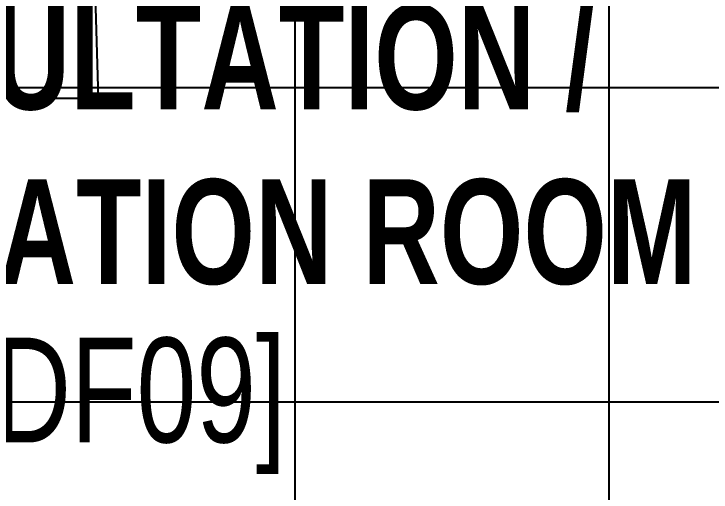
# Model space of a CAD drawing. Extents: x -12260 to 57327, y -29287 to 19916.
# Drawn here: x 11539 to 12870, y -9032 to -8119 of the extents above; entities that cross this region are included whole.
import ezdxf
from ezdxf import colors
from ezdxf.entities.mleader import LeaderData, LeaderLine
from ezdxf.math import Vec2, Vec3

# ---------------------------------------------------------------- set-up
doc = ezdxf.new("R2010")
doc.units = 0
doc.header["$LTSCALE"] = 0.25
doc.linetypes.add('DASHDOT', pattern=[25.4, 12.7, -6.35, 0, -6.35])
for name, color, linetype, lineweight in [('01-First Floor-FUR$0$72_EGR_BASE_TEXT', 252, 'Continuous', 5), ('E-LITE-CIRC', 6, 'Continuous', 25), ('E-LITE-CLNG-CNDT', 6, 'DASHDOT', 35)]:
    doc.layers.add(name, color=color, linetype=linetype, lineweight=lineweight)
doc.layers.add('01-First Floor-FUR$0$FALSE CEILING', color=251, linetype='Continuous')
doc.styles.add('01-First Floor-FUR$0$X3G_ENTITY_9EC9', font='swisscl.ttf', dxfattribs={"height": 0.2})
doc.styles.add('01-First Floor-FUR$0$X3G_ENTITY_9F38', font='swisscl.ttf', dxfattribs={"height": 0.2})
doc.styles.add('DC_SIMPLEX', font='SIMPLEX.shx', dxfattribs={"width": 0.7})

# ---------------------------------------------------------------- blocks, each defined once
blk = doc.blocks.new('01-First Floor-FUR')
at = {"layer": '01-First Floor-FUR$0$FALSE CEILING', "linetype": 'Continuous'}
for p, q in [((12076, -10660), (12076, -7260)), ((12676, -10660), (12676, -7260)), ((10276, -8260), (14276, -8260)), ((10276, -8860), (14276, -8860))]:
    blk.add_line(p, q, dxfattribs=at)
at = {"layer": '01-First Floor-FUR$0$72_EGR_BASE_TEXT', "insert": (11777.5, -7768.2, 0), "char_height": 200, "width": 2765.698, "attachment_point": 2, "style": '01-First Floor-FUR$0$X3G_ENTITY_9EC9'}
blk.add_mtext('{\\fSwis721 LtCn BT|b1|i0|c0|p34;OPHTHALMOLOGY CONSULTATION / EXAMINATION ROOM}', dxfattribs=at)
at = {"layer": '01-First Floor-FUR$0$72_EGR_BASE_TEXT', "insert": (11602.6, -8737.5, -0.1), "char_height": 200, "attachment_point": 2, "style": '01-First Floor-FUR$0$X3G_ENTITY_9F38'}
blk.add_mtext('[OPDF09]', dxfattribs=at)
blk = doc.blocks.new('ARR0W')
at = {"color": 45}
blk.add_ellipse((0, 0), major_axis=(0.4, 0), ratio=0.4, dxfattribs=at)
at = {"color": 45, "ltscale": 0.5}
blk.add_solid([(-1.4, 0.1667), (-0.4, 0), (-1.4, -0.1667)], dxfattribs=at)

msp = doc.modelspace()

# ---------------------------------------------------------------- block references
at = {"layer": 'E-LITE-CLNG-CNDT'}
msp.add_blockref('01-First Floor-FUR', (0, 0), dxfattribs=at)

# ---------------------------------------------------------------- leaders
at = {"layer": 'E-LITE-CIRC'}
ml = msp.add_multileader_mtext('Standard', dxfattribs=at)
ml.set_content('{\\Fdc_el_romans|c0;\\W0.8;TO\\Fromans|c0; \\Fsimplex|c0;LP-F1/S19}', color=256, style='DC_SIMPLEX')
ml.set_leader_properties()
ml.set_arrow_properties(name='ARR0W')
ml.build(insert=Vec2(0, 0))
ml.multileader.update_dxf_attribs({"dogleg_length": 200, "arrow_head_size": 140, "scale": 100})
ctx = ml.context
ctx.base_point, ctx.scale, ctx.char_height, ctx.arrow_head_size, ctx.landing_gap_size, ctx.plane_origin, ctx.plane_x_axis, ctx.plane_y_axis = Vec3(9558.8, -8280.8, 0), 100, 200, 140, 140, Vec3(32716.9, -3078.5, 0), Vec3(1, -0.000001, 0), Vec3(0.000001, 1, 0)
ctx.text_align_type = 2
notes = []
notes.append((ctx, [(1, (1, 1, 0), (11699.9, -8280.8, 0), (-1, 0.000001, 0), 108.8, [(0, [(11662.3, -7026.6, 0)], 0, [])])]))
ctx.mtext.insert, ctx.mtext.text_direction, ctx.mtext.rotation, ctx.mtext.alignment, ctx.mtext.flow_direction = Vec3(11451.1, -8147.4, 0), Vec3(1, -0.000001, 0), 6.283185, 3, 5
for ctx, leaders in notes:
    for number, flags, end, landing, length, lines in leaders:
        leader = LeaderData()
        leader.index, (leader.has_last_leader_line, leader.has_dogleg_vector, leader.attachment_direction) = number, flags
        leader.last_leader_point, leader.dogleg_vector, leader.dogleg_length = Vec3(end), Vec3(landing), length
        for number, points, colour, breaks in lines:
            line = LeaderLine()
            line.index, line.vertices, line.color, line.breaks = number, Vec3.list(points), colors.encode_raw_color(colour), breaks
            leader.lines.append(line)
        ctx.leaders.append(leader)

doc.saveas('drawing.dxf')
